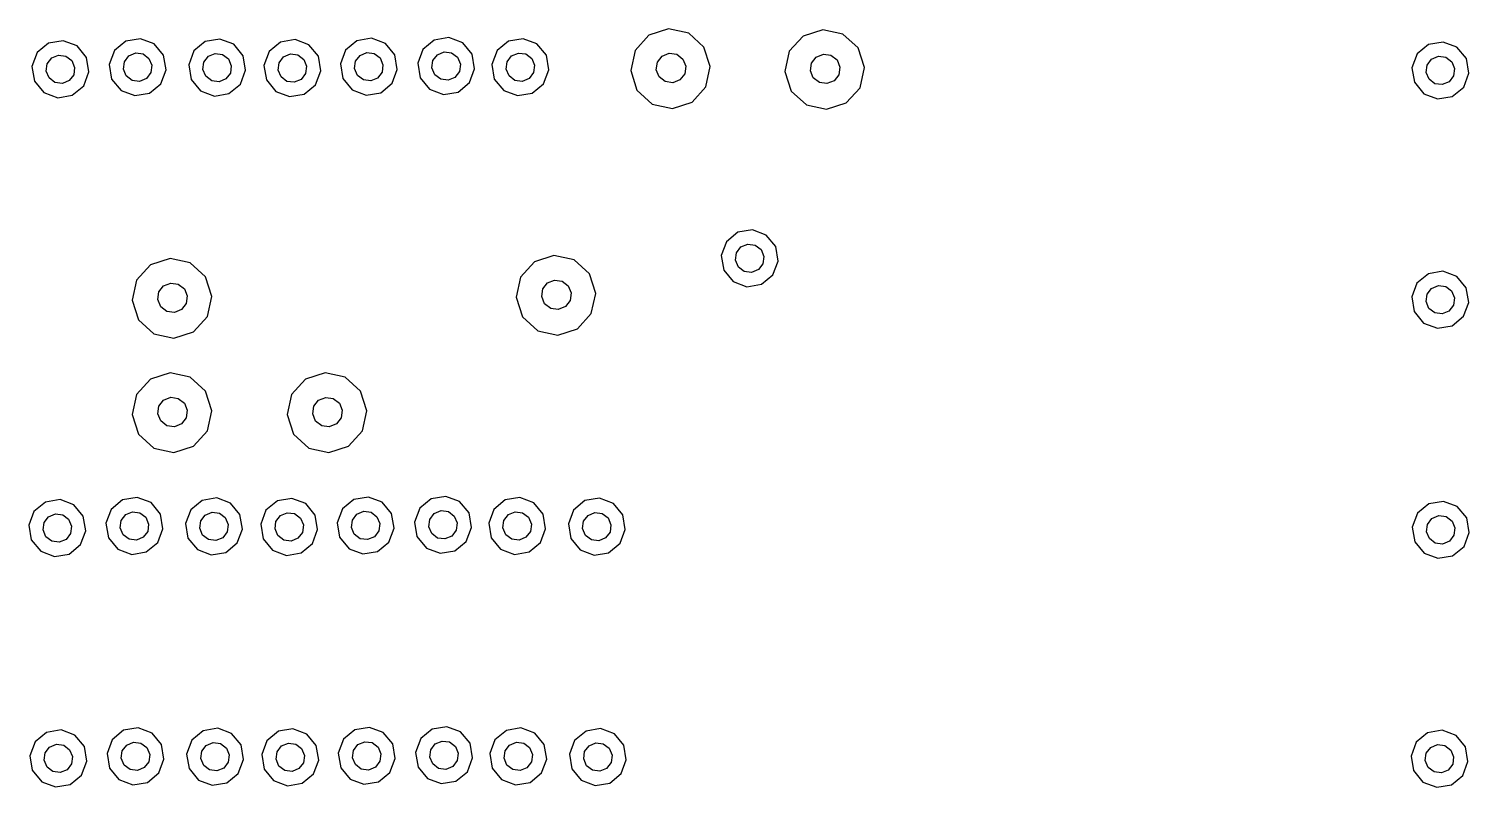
# Model space of a CAD drawing. Extents: x 7 to 220, y 5 to 125.
# Drawn here: x 12.22 to 59.83, y 34.2 to 59.27 of the extents above; entities that cross this region are included whole.
import ezdxf

# ---------------------------------------------------------------- set-up
doc = ezdxf.new("R2010")
doc.units = 0
doc.layers.add('ViasTop', color=7, linetype='CONTINUOUS')

msp = doc.modelspace()

# ---------------------------------------------------------------- linework, layer by layer
at = {"layer": 'ViasTop', "color": 1}
for p, q in [((32.71483, 59.063189), (32.256774, 58.558529)), ((33.363848, 59.271209), (32.71483, 59.063189)), ((34.029924, 59.126851), (33.363848, 59.271209)), ((34.534584, 58.668795), (34.029924, 59.126851)), ((38.458748, 59.241109), (37.80973, 59.033089)), ((39.124824, 59.096751), (38.458748, 59.241109)), ((39.629484, 58.638695), (39.124824, 59.096751)), ((12.872192, 58.794336), (12.494788, 58.483092)), ((13.354656, 58.875176), (12.872192, 58.794336)), ((13.812903, 58.703957), (13.354656, 58.875176)), ((14.124147, 58.326553), (13.812903, 58.703957)), ((15.423174, 58.863136), (15.04577, 58.551892)), ((15.905638, 58.943976), (15.423174, 58.863136)), ((16.363885, 58.772757), (15.905638, 58.943976)), ((16.675129, 58.395353), (16.363885, 58.772757)), ((18.051604, 58.848936), (17.6742, 58.537692)), ((18.534068, 58.929776), (18.051604, 58.848936)), ((18.992315, 58.758557), (18.534068, 58.929776)), ((19.303559, 58.381153), (18.992315, 58.758557)), ((20.538234, 58.831536), (20.16083, 58.520292)), ((21.020698, 58.912376), (20.538234, 58.831536)), ((21.478945, 58.741157), (21.020698, 58.912376)), ((21.790189, 58.363753), (21.478945, 58.741157)), ((22.68775, 58.567792), (22.516531, 58.109545)), ((23.065154, 58.879036), (22.68775, 58.567792)), ((23.547618, 58.959876), (23.065154, 58.879036)), ((24.005865, 58.788657), (23.547618, 58.959876)), ((24.317109, 58.411253), (24.005865, 58.788657)), ((25.24465, 58.589492), (25.073431, 58.131245)), ((25.622054, 58.900736), (25.24465, 58.589492)), ((26.104518, 58.981576), (25.622054, 58.900736)), ((26.562765, 58.810357), (26.104518, 58.981576)), ((26.874009, 58.432953), (26.562765, 58.810357)), ((28.073754, 58.862436), (27.69635, 58.551192)), ((28.556218, 58.943276), (28.073754, 58.862436)), ((29.014465, 58.772057), (28.556218, 58.943276)), ((29.325709, 58.394653), (29.014465, 58.772057)), ((34.742604, 58.019777), (34.534584, 58.668795)), ((37.80973, 59.033089), (37.351674, 58.528429)), ((39.837504, 57.989677), (39.629484, 58.638695)), ((58.484454, 58.754136), (58.10705, 58.442892)), ((58.966918, 58.834976), (58.484454, 58.754136)), ((59.425165, 58.663757), (58.966918, 58.834976)), ((59.736409, 58.286353), (59.425165, 58.663757)), ((12.494788, 58.483092), (12.323569, 58.024845)), ((12.79557, 57.871636), (12.82695, 58.114407)), ((12.82695, 58.114407), (12.975513, 58.308962)), ((12.975513, 58.308962), (13.20145, 58.403172)), ((13.20145, 58.403172), (13.444222, 58.371792)), ((13.444222, 58.371792), (13.638777, 58.223229)), ((13.638777, 58.223229), (13.732987, 57.997292)), ((14.204987, 57.844089), (14.124147, 58.326553)), ((15.04577, 58.551892), (14.874551, 58.093645)), ((14.874551, 58.093645), (14.955391, 57.611182)), ((15.346552, 57.940436), (15.377932, 58.183207)), ((15.377932, 58.183207), (15.526495, 58.377762)), ((15.526495, 58.377762), (15.752432, 58.471972)), ((15.752432, 58.471972), (15.995204, 58.440592)), ((15.995204, 58.440592), (16.189759, 58.292029)), ((16.189759, 58.292029), (16.283969, 58.066092)), ((16.755969, 57.912889), (16.675129, 58.395353)), ((17.6742, 58.537692), (17.502981, 58.079445)), ((17.974982, 57.926236), (18.006362, 58.169007)), ((18.006362, 58.169007), (18.154925, 58.363562)), ((18.154925, 58.363562), (18.380862, 58.457772)), ((18.380862, 58.457772), (18.623634, 58.426392)), ((18.623634, 58.426392), (18.818189, 58.277829)), ((18.818189, 58.277829), (18.912399, 58.051892)), ((19.384399, 57.898689), (19.303559, 58.381153)), ((20.16083, 58.520292), (19.989611, 58.062045)), ((20.461612, 57.908836), (20.492992, 58.151607)), ((20.492992, 58.151607), (20.641555, 58.346162)), ((20.641555, 58.346162), (20.867492, 58.440372)), ((20.867492, 58.440372), (21.110264, 58.408992)), ((21.110264, 58.408992), (21.304819, 58.260429)), ((21.304819, 58.260429), (21.399029, 58.034492)), ((21.871029, 57.881289), (21.790189, 58.363753)), ((22.516531, 58.109545), (22.597371, 57.627082)), ((22.988532, 57.956336), (23.019912, 58.199107)), ((23.019912, 58.199107), (23.168475, 58.393662)), ((23.168475, 58.393662), (23.394412, 58.487872)), ((23.394412, 58.487872), (23.637184, 58.456492)), ((23.637184, 58.456492), (23.831739, 58.307929)), ((23.831739, 58.307929), (23.925949, 58.081992)), ((24.397949, 57.928789), (24.317109, 58.411253)), ((25.073431, 58.131245), (25.154271, 57.648782)), ((25.545432, 57.978036), (25.576812, 58.220807)), ((25.576812, 58.220807), (25.725375, 58.415362)), ((25.725375, 58.415362), (25.951312, 58.509572)), ((25.951312, 58.509572), (26.194084, 58.478192)), ((26.194084, 58.478192), (26.388639, 58.329629)), ((26.388639, 58.329629), (26.482849, 58.103692)), ((26.482849, 58.103692), (26.451469, 57.860921)), ((26.954849, 57.950489), (26.874009, 58.432953)), ((27.69635, 58.551192), (27.525131, 58.092945)), ((27.525131, 58.092945), (27.605971, 57.610482)), ((27.997132, 57.939736), (28.028512, 58.182507)), ((28.028512, 58.182507), (28.177075, 58.377062)), ((28.177075, 58.377062), (28.403012, 58.471272)), ((28.403012, 58.471272), (28.645784, 58.439892)), ((28.645784, 58.439892), (28.840339, 58.291329)), ((28.840339, 58.291329), (28.934549, 58.065392)), ((29.406549, 57.912189), (29.325709, 58.394653)), ((32.256774, 58.558529), (32.112416, 57.892453)), ((32.959672, 57.91569), (32.994692, 58.167077)), ((32.994692, 58.167077), (33.150713, 58.367275)), ((33.150713, 58.367275), (33.38593, 58.462645)), ((33.38593, 58.462645), (33.637317, 58.427625)), ((33.637317, 58.427625), (33.837515, 58.271605)), ((33.837515, 58.271605), (33.932885, 58.036388)), ((37.351674, 58.528429), (37.207316, 57.862353)), ((38.054572, 57.88559), (38.089592, 58.136977)), ((38.089592, 58.136977), (38.245613, 58.337175)), ((38.245613, 58.337175), (38.48083, 58.432545)), ((38.48083, 58.432545), (38.732217, 58.397525)), ((38.732217, 58.397525), (38.932415, 58.241505)), ((38.932415, 58.241505), (39.027785, 58.006288)), ((58.10705, 58.442892), (57.935831, 57.984645)), ((58.439212, 58.074207), (58.587775, 58.268762)), ((58.587775, 58.268762), (58.813712, 58.362972)), ((58.813712, 58.362972), (59.056484, 58.331592)), ((59.056484, 58.331592), (59.251039, 58.183029)), ((59.251039, 58.183029), (59.345249, 57.957092)), ((59.817249, 57.803889), (59.736409, 58.286353)), ((12.323569, 58.024845), (12.404409, 57.542382)), ((12.88978, 57.645699), (12.79557, 57.871636)), ((13.084335, 57.497136), (12.88978, 57.645699)), ((13.701607, 57.754521), (13.553043, 57.559966)), ((13.732987, 57.997292), (13.701607, 57.754521)), ((14.033767, 57.385842), (14.204987, 57.844089)), ((14.955391, 57.611182), (15.266635, 57.233778)), ((15.440762, 57.714499), (15.346552, 57.940436)), ((15.635317, 57.565936), (15.440762, 57.714499)), ((16.104025, 57.628766), (15.878089, 57.534556)), ((16.252589, 57.823321), (16.104025, 57.628766)), ((16.283969, 58.066092), (16.252589, 57.823321)), ((16.584749, 57.454642), (16.755969, 57.912889)), ((17.502981, 58.079445), (17.583821, 57.596982)), ((18.069192, 57.700299), (17.974982, 57.926236)), ((18.263747, 57.551736), (18.069192, 57.700299)), ((18.732455, 57.614566), (18.506519, 57.520356)), ((18.881019, 57.809121), (18.732455, 57.614566)), ((18.912399, 58.051892), (18.881019, 57.809121)), ((19.213179, 57.440442), (19.384399, 57.898689)), ((19.989611, 58.062045), (20.070451, 57.579582)), ((20.555822, 57.682899), (20.461612, 57.908836)), ((20.750377, 57.534336), (20.555822, 57.682899)), ((21.367649, 57.791721), (21.219085, 57.597166)), ((21.399029, 58.034492), (21.367649, 57.791721)), ((21.699809, 57.423042), (21.871029, 57.881289)), ((22.597371, 57.627082), (22.908615, 57.249678)), ((23.082742, 57.730399), (22.988532, 57.956336)), ((23.277297, 57.581836), (23.082742, 57.730399)), ((23.746005, 57.644666), (23.520069, 57.550456)), ((23.894569, 57.839221), (23.746005, 57.644666)), ((23.925949, 58.081992), (23.894569, 57.839221)), ((24.226729, 57.470542), (24.397949, 57.928789)), ((25.154271, 57.648782), (25.465515, 57.271378)), ((25.639642, 57.752099), (25.545432, 57.978036)), ((25.834197, 57.603536), (25.639642, 57.752099)), ((26.302905, 57.666366), (26.076969, 57.572156)), ((26.451469, 57.860921), (26.302905, 57.666366)), ((26.783629, 57.492242), (26.954849, 57.950489)), ((27.605971, 57.610482), (27.917215, 57.233078)), ((28.091342, 57.713799), (27.997132, 57.939736)), ((28.285897, 57.565236), (28.091342, 57.713799)), ((28.754605, 57.628066), (28.528669, 57.533856)), ((28.903169, 57.822621), (28.754605, 57.628066)), ((28.934549, 58.065392), (28.903169, 57.822621)), ((29.235329, 57.453942), (29.406549, 57.912189)), ((32.112416, 57.892453), (32.320436, 57.243435)), ((33.055042, 57.680473), (32.959672, 57.91569)), ((33.255241, 57.524452), (33.055042, 57.680473)), ((33.897865, 57.785001), (33.741845, 57.584802)), ((33.932885, 58.036388), (33.897865, 57.785001)), ((34.598246, 57.353701), (34.742604, 58.019777)), ((37.207316, 57.862353), (37.415336, 57.213335)), ((38.149942, 57.650373), (38.054572, 57.88559)), ((38.350141, 57.494352), (38.149942, 57.650373)), ((38.992765, 57.754901), (38.836745, 57.554702)), ((39.027785, 58.006288), (38.992765, 57.754901)), ((39.693146, 57.323601), (39.837504, 57.989677)), ((57.935831, 57.984645), (58.016671, 57.502182)), ((58.407832, 57.831436), (58.439212, 58.074207)), ((58.502042, 57.605499), (58.407832, 57.831436)), ((59.313869, 57.714321), (59.165305, 57.519766)), ((59.345249, 57.957092), (59.313869, 57.714321)), ((59.646029, 57.345642), (59.817249, 57.803889)), ((12.404409, 57.542382), (12.715653, 57.164978)), ((12.715653, 57.164978), (13.1739, 56.993758)), ((13.327107, 57.465756), (13.084335, 57.497136)), ((13.553043, 57.559966), (13.327107, 57.465756)), ((13.656363, 57.074598), (14.033767, 57.385842)), ((15.266635, 57.233778), (15.724882, 57.062558)), ((15.878089, 57.534556), (15.635317, 57.565936)), ((15.724882, 57.062558), (16.207345, 57.143398)), ((16.207345, 57.143398), (16.584749, 57.454642)), ((17.583821, 57.596982), (17.895065, 57.219578)), ((17.895065, 57.219578), (18.353312, 57.048358)), ((18.506519, 57.520356), (18.263747, 57.551736)), ((18.835775, 57.129198), (19.213179, 57.440442)), ((20.070451, 57.579582), (20.381695, 57.202178)), ((20.381695, 57.202178), (20.839942, 57.030958)), ((20.993149, 57.502956), (20.750377, 57.534336)), ((21.219085, 57.597166), (20.993149, 57.502956)), ((21.322405, 57.111798), (21.699809, 57.423042)), ((22.908615, 57.249678), (23.366862, 57.078458)), ((23.520069, 57.550456), (23.277297, 57.581836)), ((23.366862, 57.078458), (23.849325, 57.159298)), ((23.849325, 57.159298), (24.226729, 57.470542)), ((25.465515, 57.271378), (25.923762, 57.100158)), ((26.076969, 57.572156), (25.834197, 57.603536)), ((25.923762, 57.100158), (26.406225, 57.180998)), ((26.406225, 57.180998), (26.783629, 57.492242)), ((27.917215, 57.233078), (28.375462, 57.061858)), ((28.528669, 57.533856), (28.285897, 57.565236)), ((28.375462, 57.061858), (28.857925, 57.142698)), ((28.857925, 57.142698), (29.235329, 57.453942)), ((32.320436, 57.243435), (32.825096, 56.785379)), ((33.506628, 57.489432), (33.255241, 57.524452)), ((33.741845, 57.584802), (33.506628, 57.489432)), ((34.14019, 56.849041), (34.598246, 57.353701)), ((37.415336, 57.213335), (37.919996, 56.755279)), ((38.601528, 57.459332), (38.350141, 57.494352)), ((38.836745, 57.554702), (38.601528, 57.459332)), ((39.23509, 56.818941), (39.693146, 57.323601)), ((58.016671, 57.502182), (58.327915, 57.124778)), ((58.696597, 57.456936), (58.502042, 57.605499)), ((58.939369, 57.425556), (58.696597, 57.456936)), ((59.165305, 57.519766), (58.939369, 57.425556)), ((59.268625, 57.034398), (59.646029, 57.345642)), ((13.1739, 56.993758), (13.656363, 57.074598)), ((18.353312, 57.048358), (18.835775, 57.129198)), ((20.839942, 57.030958), (21.322405, 57.111798)), ((32.825096, 56.785379), (33.491172, 56.641021)), ((33.491172, 56.641021), (34.14019, 56.849041)), ((37.919996, 56.755279), (38.586072, 56.610921)), ((38.586072, 56.610921), (39.23509, 56.818941)), ((58.327915, 57.124778), (58.786162, 56.953558)), ((58.786162, 56.953558), (59.268625, 57.034398)), ((35.654854, 52.544836), (35.27745, 52.233592)), ((36.137318, 52.625676), (35.654854, 52.544836)), ((36.595565, 52.454457), (36.137318, 52.625676)), ((36.906809, 52.077053), (36.595565, 52.454457)), ((35.27745, 52.233592), (35.106231, 51.775345)), ((35.609612, 51.864907), (35.758175, 52.059462)), ((35.758175, 52.059462), (35.984112, 52.153672)), ((35.984112, 52.153672), (36.226884, 52.122292)), ((36.226884, 52.122292), (36.421439, 51.973729)), ((36.421439, 51.973729), (36.515649, 51.747792)), ((36.987649, 51.594589), (36.906809, 52.077053)), ((16.23762, 51.467289), (15.779564, 50.962629)), ((16.886638, 51.675309), (16.23762, 51.467289)), ((17.552714, 51.530951), (16.886638, 51.675309)), ((18.057374, 51.072895), (17.552714, 51.530951)), ((28.92863, 51.566789), (28.470574, 51.062129)), ((29.577648, 51.774809), (28.92863, 51.566789)), ((30.243724, 51.630451), (29.577648, 51.774809)), ((30.748384, 51.172395), (30.243724, 51.630451)), ((35.106231, 51.775345), (35.187071, 51.292882)), ((35.578232, 51.622136), (35.609612, 51.864907)), ((35.672442, 51.396199), (35.578232, 51.622136)), ((36.484269, 51.505021), (36.335705, 51.310466)), ((36.515649, 51.747792), (36.484269, 51.505021)), ((36.816429, 51.136342), (36.987649, 51.594589)), ((15.779564, 50.962629), (15.635206, 50.296553)), ((18.265394, 50.423877), (18.057374, 51.072895)), ((28.470574, 51.062129), (28.326216, 50.396053)), ((29.364513, 50.870875), (29.59973, 50.966245)), ((29.59973, 50.966245), (29.851117, 50.931225)), ((30.956404, 50.523377), (30.748384, 51.172395)), ((35.187071, 51.292882), (35.498315, 50.915478)), ((35.866997, 51.247636), (35.672442, 51.396199)), ((36.109769, 51.216256), (35.866997, 51.247636)), ((36.335705, 51.310466), (36.109769, 51.216256)), ((36.439025, 50.825098), (36.816429, 51.136342)), ((58.479354, 51.174936), (58.10195, 50.863692)), ((58.961818, 51.255776), (58.479354, 51.174936)), ((59.420065, 51.084557), (58.961818, 51.255776)), ((59.731309, 50.707153), (59.420065, 51.084557)), ((16.482462, 50.31979), (16.517482, 50.571177)), ((16.517482, 50.571177), (16.673503, 50.771375)), ((16.673503, 50.771375), (16.90872, 50.866745)), ((16.90872, 50.866745), (17.160107, 50.831725)), ((17.160107, 50.831725), (17.360305, 50.675705)), ((17.360305, 50.675705), (17.455675, 50.440488)), ((29.173472, 50.41929), (29.208492, 50.670677)), ((29.208492, 50.670677), (29.364513, 50.870875)), ((29.851117, 50.931225), (30.051315, 50.775205)), ((30.051315, 50.775205), (30.146685, 50.539988)), ((30.146685, 50.539988), (30.111665, 50.288601)), ((30.812046, 49.857301), (30.956404, 50.523377)), ((35.498315, 50.915478), (35.956562, 50.744258)), ((35.956562, 50.744258), (36.439025, 50.825098)), ((58.10195, 50.863692), (57.930731, 50.405445)), ((58.402732, 50.252236), (58.434112, 50.495007)), ((58.434112, 50.495007), (58.582675, 50.689562)), ((58.582675, 50.689562), (58.808612, 50.783772)), ((58.808612, 50.783772), (59.051384, 50.752392)), ((59.051384, 50.752392), (59.245939, 50.603829)), ((59.245939, 50.603829), (59.340149, 50.377892)), ((59.812149, 50.224689), (59.731309, 50.707153)), ((15.635206, 50.296553), (15.843226, 49.647535)), ((16.577832, 50.084573), (16.482462, 50.31979)), ((16.778031, 49.928552), (16.577832, 50.084573)), ((17.420655, 50.189101), (17.264635, 49.988902)), ((17.455675, 50.440488), (17.420655, 50.189101)), ((18.121036, 49.757801), (18.265394, 50.423877)), ((28.326216, 50.396053), (28.534236, 49.747035)), ((29.268842, 50.184073), (29.173472, 50.41929)), ((29.469041, 50.028052), (29.268842, 50.184073)), ((29.720428, 49.993032), (29.469041, 50.028052)), ((29.955645, 50.088402), (29.720428, 49.993032)), ((30.111665, 50.288601), (29.955645, 50.088402)), ((57.930731, 50.405445), (58.011571, 49.922982)), ((58.496942, 50.026299), (58.402732, 50.252236)), ((58.691497, 49.877736), (58.496942, 50.026299)), ((59.308769, 50.135121), (59.160205, 49.940566)), ((59.340149, 50.377892), (59.308769, 50.135121)), ((59.640929, 49.766442), (59.812149, 50.224689)), ((15.843226, 49.647535), (16.347886, 49.189479)), ((17.029418, 49.893532), (16.778031, 49.928552)), ((17.264635, 49.988902), (17.029418, 49.893532)), ((17.66298, 49.253141), (18.121036, 49.757801)), ((28.534236, 49.747035), (29.038896, 49.288979)), ((30.35399, 49.352641), (30.812046, 49.857301)), ((58.011571, 49.922982), (58.322815, 49.545578)), ((58.322815, 49.545578), (58.781062, 49.374358)), ((58.934269, 49.846356), (58.691497, 49.877736)), ((59.160205, 49.940566), (58.934269, 49.846356)), ((59.263525, 49.455198), (59.640929, 49.766442)), ((16.347886, 49.189479), (17.013962, 49.045121)), ((17.013962, 49.045121), (17.66298, 49.253141)), ((29.038896, 49.288979), (29.704972, 49.144621)), ((29.704972, 49.144621), (30.35399, 49.352641)), ((58.781062, 49.374358), (59.263525, 49.455198)), ((16.23762, 47.690789), (15.779564, 47.186129)), ((16.886638, 47.898809), (16.23762, 47.690789)), ((17.552714, 47.754451), (16.886638, 47.898809)), ((18.057374, 47.296395), (17.552714, 47.754451)), ((21.36009, 47.687989), (20.902034, 47.183329)), ((22.009108, 47.896009), (21.36009, 47.687989)), ((22.675184, 47.751651), (22.009108, 47.896009)), ((23.179844, 47.293595), (22.675184, 47.751651)), ((15.779564, 47.186129), (15.635206, 46.520053)), ((18.265394, 46.647377), (18.057374, 47.296395)), ((20.902034, 47.183329), (20.757676, 46.517253)), ((23.387864, 46.644577), (23.179844, 47.293595)), ((16.482462, 46.54329), (16.517482, 46.794677)), ((16.517482, 46.794677), (16.673503, 46.994875)), ((16.673503, 46.994875), (16.90872, 47.090245)), ((16.90872, 47.090245), (17.160107, 47.055225)), ((17.160107, 47.055225), (17.360305, 46.899205)), ((17.360305, 46.899205), (17.455675, 46.663988)), ((17.455675, 46.663988), (17.420655, 46.412601)), ((21.604932, 46.54049), (21.639952, 46.791877)), ((21.639952, 46.791877), (21.795973, 46.992075)), ((21.795973, 46.992075), (22.03119, 47.087445)), ((22.03119, 47.087445), (22.282577, 47.052425)), ((22.282577, 47.052425), (22.482775, 46.896405)), ((22.482775, 46.896405), (22.578145, 46.661188)), ((22.578145, 46.661188), (22.543125, 46.409801)), ((15.635206, 46.520053), (15.843226, 45.871035)), ((16.577832, 46.308073), (16.482462, 46.54329)), ((16.778031, 46.152052), (16.577832, 46.308073)), ((17.264635, 46.212402), (17.029418, 46.117032)), ((17.420655, 46.412601), (17.264635, 46.212402)), ((18.121036, 45.981301), (18.265394, 46.647377)), ((20.757676, 46.517253), (20.965696, 45.868235)), ((21.700302, 46.305273), (21.604932, 46.54049)), ((21.900501, 46.149252), (21.700302, 46.305273)), ((22.387105, 46.209602), (22.151888, 46.114232)), ((22.543125, 46.409801), (22.387105, 46.209602)), ((23.243506, 45.978501), (23.387864, 46.644577)), ((15.843226, 45.871035), (16.347886, 45.412979)), ((17.029418, 46.117032), (16.778031, 46.152052)), ((17.66298, 45.476641), (18.121036, 45.981301)), ((20.965696, 45.868235), (21.470356, 45.410179)), ((22.151888, 46.114232), (21.900501, 46.149252)), ((22.78545, 45.473841), (23.243506, 45.978501)), ((16.347886, 45.412979), (17.013962, 45.268621)), ((17.013962, 45.268621), (17.66298, 45.476641)), ((21.470356, 45.410179), (22.136432, 45.265821)), ((22.136432, 45.265821), (22.78545, 45.473841)), ((25.999718, 43.815676), (25.517254, 43.734836)), ((26.457965, 43.644457), (25.999718, 43.815676)), ((12.767392, 43.628436), (12.389988, 43.317192)), ((13.249856, 43.709276), (12.767392, 43.628436)), ((13.708103, 43.538057), (13.249856, 43.709276)), ((14.019347, 43.160653), (13.708103, 43.538057)), ((14.94097, 43.385892), (14.769751, 42.927645)), ((15.318374, 43.697136), (14.94097, 43.385892)), ((15.800838, 43.777976), (15.318374, 43.697136)), ((16.259085, 43.606757), (15.800838, 43.777976)), ((16.570329, 43.229353), (16.259085, 43.606757)), ((17.5694, 43.371692), (17.398181, 42.913445)), ((17.946804, 43.682936), (17.5694, 43.371692)), ((18.429268, 43.763776), (17.946804, 43.682936)), ((18.887515, 43.592557), (18.429268, 43.763776)), ((19.198759, 43.215153), (18.887515, 43.592557)), ((20.05603, 43.354392), (19.884811, 42.896145)), ((20.433434, 43.665636), (20.05603, 43.354392)), ((20.915898, 43.746476), (20.433434, 43.665636)), ((21.374145, 43.575257), (20.915898, 43.746476)), ((21.685389, 43.197853), (21.374145, 43.575257)), ((22.58295, 43.401892), (22.411731, 42.943645)), ((22.960354, 43.713136), (22.58295, 43.401892)), ((23.442818, 43.793976), (22.960354, 43.713136)), ((23.901065, 43.622757), (23.442818, 43.793976)), ((24.212309, 43.245353), (23.901065, 43.622757)), ((25.13985, 43.423592), (24.968631, 42.965345)), ((25.517254, 43.734836), (25.13985, 43.423592)), ((25.620575, 43.249462), (25.846512, 43.343672)), ((25.846512, 43.343672), (26.089284, 43.312292)), ((26.769209, 43.267053), (26.457965, 43.644457)), ((27.59155, 43.385192), (27.420331, 42.926945)), ((27.968954, 43.696436), (27.59155, 43.385192)), ((28.451418, 43.777276), (27.968954, 43.696436)), ((28.909665, 43.606057), (28.451418, 43.777276)), ((29.220909, 43.228653), (28.909665, 43.606057)), ((30.22335, 43.361992), (30.052131, 42.903745)), ((30.600754, 43.673236), (30.22335, 43.361992)), ((31.083218, 43.754076), (30.600754, 43.673236)), ((31.541465, 43.582857), (31.083218, 43.754076)), ((31.852709, 43.205453), (31.541465, 43.582857)), ((58.495654, 43.568536), (58.11825, 43.257292)), ((58.978118, 43.649376), (58.495654, 43.568536)), ((59.436365, 43.478157), (58.978118, 43.649376)), ((59.747609, 43.100753), (59.436365, 43.478157)), ((12.389988, 43.317192), (12.218769, 42.858945)), ((12.218769, 42.858945), (12.299609, 42.376482)), ((12.69077, 42.705736), (12.72215, 42.948507)), ((12.72215, 42.948507), (12.870713, 43.143062)), ((12.870713, 43.143062), (13.09665, 43.237272)), ((13.09665, 43.237272), (13.339422, 43.205892)), ((13.339422, 43.205892), (13.533977, 43.057329)), ((13.533977, 43.057329), (13.628187, 42.831392)), ((14.100187, 42.678189), (14.019347, 43.160653)), ((14.769751, 42.927645), (14.850591, 42.445182)), ((15.241752, 42.774436), (15.273132, 43.017207)), ((15.273132, 43.017207), (15.421695, 43.211762)), ((15.421695, 43.211762), (15.647632, 43.305972)), ((15.647632, 43.305972), (15.890404, 43.274592)), ((15.890404, 43.274592), (16.084959, 43.126029)), ((16.084959, 43.126029), (16.179169, 42.900092)), ((16.179169, 42.900092), (16.147789, 42.657321)), ((16.651169, 42.746889), (16.570329, 43.229353)), ((17.398181, 42.913445), (17.479021, 42.430982)), ((17.870182, 42.760236), (17.901562, 43.003007)), ((17.901562, 43.003007), (18.050125, 43.197562)), ((18.050125, 43.197562), (18.276062, 43.291772)), ((18.276062, 43.291772), (18.518834, 43.260392)), ((18.518834, 43.260392), (18.713389, 43.111829)), ((18.713389, 43.111829), (18.807599, 42.885892)), ((18.807599, 42.885892), (18.776219, 42.643121)), ((19.279599, 42.732689), (19.198759, 43.215153)), ((19.884811, 42.896145), (19.965651, 42.413682)), ((20.356812, 42.742936), (20.388192, 42.985707)), ((20.388192, 42.985707), (20.536755, 43.180262)), ((20.536755, 43.180262), (20.762692, 43.274472)), ((20.762692, 43.274472), (21.005464, 43.243092)), ((21.005464, 43.243092), (21.200019, 43.094529)), ((21.200019, 43.094529), (21.294229, 42.868592)), ((21.294229, 42.868592), (21.262849, 42.625821)), ((21.766229, 42.715389), (21.685389, 43.197853)), ((22.411731, 42.943645), (22.492571, 42.461182)), ((22.883732, 42.790436), (22.915112, 43.033207)), ((22.915112, 43.033207), (23.063675, 43.227762)), ((23.063675, 43.227762), (23.289612, 43.321972)), ((23.289612, 43.321972), (23.532384, 43.290592)), ((23.532384, 43.290592), (23.726939, 43.142029)), ((23.726939, 43.142029), (23.821149, 42.916092)), ((23.821149, 42.916092), (23.789769, 42.673321)), ((24.293149, 42.762889), (24.212309, 43.245353)), ((24.968631, 42.965345), (25.049471, 42.482882)), ((25.440632, 42.812136), (25.472012, 43.054907)), ((25.472012, 43.054907), (25.620575, 43.249462)), ((26.089284, 43.312292), (26.283839, 43.163729)), ((26.283839, 43.163729), (26.378049, 42.937792)), ((26.378049, 42.937792), (26.346669, 42.695021)), ((26.850049, 42.784589), (26.769209, 43.267053)), ((27.420331, 42.926945), (27.501171, 42.444482)), ((27.892332, 42.773736), (27.923712, 43.016507)), ((27.923712, 43.016507), (28.072275, 43.211062)), ((28.072275, 43.211062), (28.298212, 43.305272)), ((28.298212, 43.305272), (28.540984, 43.273892)), ((28.540984, 43.273892), (28.735539, 43.125329)), ((28.735539, 43.125329), (28.829749, 42.899392)), ((28.829749, 42.899392), (28.798369, 42.656621)), ((29.301749, 42.746189), (29.220909, 43.228653)), ((30.052131, 42.903745), (30.132971, 42.421282)), ((30.524132, 42.750536), (30.555512, 42.993307)), ((30.555512, 42.993307), (30.704075, 43.187862)), ((30.704075, 43.187862), (30.930012, 43.282072)), ((30.930012, 43.282072), (31.172784, 43.250692)), ((31.172784, 43.250692), (31.367339, 43.102129)), ((31.367339, 43.102129), (31.461549, 42.876192)), ((31.461549, 42.876192), (31.430169, 42.633421)), ((31.933549, 42.722989), (31.852709, 43.205453)), ((58.11825, 43.257292), (57.947031, 42.799045)), ((58.419032, 42.645836), (58.450412, 42.888607)), ((58.450412, 42.888607), (58.598975, 43.083162)), ((58.598975, 43.083162), (58.824912, 43.177372)), ((58.824912, 43.177372), (59.067684, 43.145992)), ((59.067684, 43.145992), (59.262239, 42.997429)), ((59.262239, 42.997429), (59.356449, 42.771492)), ((59.828449, 42.618289), (59.747609, 43.100753)), ((12.299609, 42.376482), (12.610853, 41.999078)), ((12.78498, 42.479799), (12.69077, 42.705736)), ((12.979535, 42.331236), (12.78498, 42.479799)), ((13.448243, 42.394066), (13.222307, 42.299856)), ((13.596807, 42.588621), (13.448243, 42.394066)), ((13.628187, 42.831392), (13.596807, 42.588621)), ((13.928967, 42.219942), (14.100187, 42.678189)), ((14.850591, 42.445182), (15.161835, 42.067778)), ((15.335962, 42.548499), (15.241752, 42.774436)), ((15.530517, 42.399936), (15.335962, 42.548499)), ((15.773289, 42.368556), (15.530517, 42.399936)), ((15.999225, 42.462766), (15.773289, 42.368556)), ((16.147789, 42.657321), (15.999225, 42.462766)), ((16.479949, 42.288642), (16.651169, 42.746889)), ((17.479021, 42.430982), (17.790265, 42.053578)), ((17.964392, 42.534299), (17.870182, 42.760236)), ((18.158947, 42.385736), (17.964392, 42.534299)), ((18.401719, 42.354356), (18.158947, 42.385736)), ((18.627655, 42.448566), (18.401719, 42.354356)), ((18.776219, 42.643121), (18.627655, 42.448566)), ((19.108379, 42.274442), (19.279599, 42.732689)), ((19.965651, 42.413682), (20.276895, 42.036278)), ((20.451022, 42.516999), (20.356812, 42.742936)), ((20.645577, 42.368436), (20.451022, 42.516999)), ((21.114285, 42.431266), (20.888349, 42.337056)), ((21.262849, 42.625821), (21.114285, 42.431266)), ((21.595009, 42.257142), (21.766229, 42.715389)), ((22.492571, 42.461182), (22.803815, 42.083778)), ((22.977942, 42.564499), (22.883732, 42.790436)), ((23.172497, 42.415936), (22.977942, 42.564499)), ((23.415269, 42.384556), (23.172497, 42.415936)), ((23.641205, 42.478766), (23.415269, 42.384556)), ((23.789769, 42.673321), (23.641205, 42.478766)), ((24.121929, 42.304642), (24.293149, 42.762889)), ((25.049471, 42.482882), (25.360715, 42.105478)), ((25.534842, 42.586199), (25.440632, 42.812136)), ((25.729397, 42.437636), (25.534842, 42.586199)), ((25.972169, 42.406256), (25.729397, 42.437636)), ((26.198105, 42.500466), (25.972169, 42.406256)), ((26.346669, 42.695021), (26.198105, 42.500466)), ((26.678829, 42.326342), (26.850049, 42.784589)), ((27.501171, 42.444482), (27.812415, 42.067078)), ((27.986542, 42.547799), (27.892332, 42.773736)), ((28.181097, 42.399236), (27.986542, 42.547799)), ((28.423869, 42.367856), (28.181097, 42.399236)), ((28.649805, 42.462066), (28.423869, 42.367856)), ((28.798369, 42.656621), (28.649805, 42.462066)), ((29.130529, 42.287942), (29.301749, 42.746189)), ((30.132971, 42.421282), (30.444215, 42.043878)), ((30.618342, 42.524599), (30.524132, 42.750536)), ((30.812897, 42.376036), (30.618342, 42.524599)), ((31.055669, 42.344656), (30.812897, 42.376036)), ((31.281605, 42.438866), (31.055669, 42.344656)), ((31.430169, 42.633421), (31.281605, 42.438866)), ((31.762329, 42.264742), (31.933549, 42.722989)), ((57.947031, 42.799045), (58.027871, 42.316582)), ((58.513242, 42.419899), (58.419032, 42.645836)), ((58.707797, 42.271336), (58.513242, 42.419899)), ((59.325069, 42.528721), (59.176505, 42.334166)), ((59.356449, 42.771492), (59.325069, 42.528721)), ((59.657229, 42.160042), (59.828449, 42.618289)), ((12.610853, 41.999078), (13.0691, 41.827858)), ((13.222307, 42.299856), (12.979535, 42.331236)), ((13.0691, 41.827858), (13.551563, 41.908698)), ((13.551563, 41.908698), (13.928967, 42.219942)), ((15.161835, 42.067778), (15.620082, 41.896558)), ((15.620082, 41.896558), (16.102545, 41.977398)), ((16.102545, 41.977398), (16.479949, 42.288642)), ((17.790265, 42.053578), (18.248512, 41.882358)), ((18.248512, 41.882358), (18.730975, 41.963198)), ((18.730975, 41.963198), (19.108379, 42.274442)), ((20.276895, 42.036278), (20.735142, 41.865058)), ((20.888349, 42.337056), (20.645577, 42.368436)), ((20.735142, 41.865058), (21.217605, 41.945898)), ((21.217605, 41.945898), (21.595009, 42.257142)), ((22.803815, 42.083778), (23.262062, 41.912558)), ((23.262062, 41.912558), (23.744525, 41.993398)), ((23.744525, 41.993398), (24.121929, 42.304642)), ((25.360715, 42.105478), (25.818962, 41.934258)), ((25.818962, 41.934258), (26.301425, 42.015098)), ((26.301425, 42.015098), (26.678829, 42.326342)), ((27.812415, 42.067078), (28.270662, 41.895858)), ((28.270662, 41.895858), (28.753125, 41.976698)), ((28.753125, 41.976698), (29.130529, 42.287942)), ((30.444215, 42.043878), (30.902462, 41.872658)), ((30.902462, 41.872658), (31.384925, 41.953498)), ((31.384925, 41.953498), (31.762329, 42.264742)), ((58.027871, 42.316582), (58.339115, 41.939178)), ((58.339115, 41.939178), (58.797362, 41.767958)), ((58.950569, 42.239956), (58.707797, 42.271336)), ((59.176505, 42.334166), (58.950569, 42.239956)), ((59.279825, 41.848798), (59.657229, 42.160042)), ((58.797362, 41.767958), (59.279825, 41.848798)), ((26.034918, 36.199676), (25.552454, 36.118836)), ((26.493165, 36.028457), (26.034918, 36.199676)), ((12.802576, 36.012436), (12.425172, 35.701192)), ((13.28504, 36.093276), (12.802576, 36.012436)), ((13.743287, 35.922057), (13.28504, 36.093276)), ((14.054531, 35.544653), (13.743287, 35.922057)), ((14.97615, 35.769892), (14.804931, 35.311645)), ((15.353554, 36.081136), (14.97615, 35.769892)), ((15.836018, 36.161976), (15.353554, 36.081136)), ((16.294265, 35.990757), (15.836018, 36.161976)), ((16.605509, 35.613353), (16.294265, 35.990757)), ((17.60458, 35.755792), (17.433361, 35.297545)), ((17.981984, 36.067036), (17.60458, 35.755792)), ((18.464448, 36.147876), (17.981984, 36.067036)), ((18.922695, 35.976657), (18.464448, 36.147876)), ((19.233939, 35.599253), (18.922695, 35.976657)), ((20.09121, 35.738392), (19.919991, 35.280145)), ((20.468614, 36.049636), (20.09121, 35.738392)), ((20.951078, 36.130476), (20.468614, 36.049636)), ((21.409325, 35.959257), (20.951078, 36.130476)), ((21.720569, 35.581853), (21.409325, 35.959257)), ((22.61815, 35.785892), (22.446931, 35.327645)), ((22.995554, 36.097136), (22.61815, 35.785892)), ((23.478018, 36.177976), (22.995554, 36.097136)), ((23.936265, 36.006757), (23.478018, 36.177976)), ((24.247509, 35.629353), (23.936265, 36.006757)), ((25.17505, 35.807592), (25.003831, 35.349345)), ((25.552454, 36.118836), (25.17505, 35.807592)), ((25.655775, 35.633462), (25.881712, 35.727672)), ((25.881712, 35.727672), (26.124484, 35.696292)), ((26.804409, 35.651053), (26.493165, 36.028457)), ((27.62675, 35.769192), (27.455531, 35.310945)), ((28.004154, 36.080436), (27.62675, 35.769192)), ((28.486618, 36.161276), (28.004154, 36.080436)), ((28.944865, 35.990057), (28.486618, 36.161276)), ((29.256109, 35.612653), (28.944865, 35.990057)), ((30.25855, 35.745992), (30.087331, 35.287745)), ((30.635954, 36.057236), (30.25855, 35.745992)), ((31.118418, 36.138076), (30.635954, 36.057236)), ((31.576665, 35.966857), (31.118418, 36.138076)), ((31.887909, 35.589453), (31.576665, 35.966857)), ((58.454154, 36.001536), (58.07675, 35.690292)), ((58.936618, 36.082376), (58.454154, 36.001536)), ((59.394865, 35.911157), (58.936618, 36.082376)), ((59.706109, 35.533753), (59.394865, 35.911157)), ((12.425172, 35.701192), (12.253953, 35.242945)), ((12.253953, 35.242945), (12.334793, 34.760482)), ((12.725954, 35.089736), (12.757334, 35.332507)), ((12.757334, 35.332507), (12.905897, 35.527062)), ((12.905897, 35.527062), (13.131834, 35.621272)), ((13.131834, 35.621272), (13.374606, 35.589892)), ((13.374606, 35.589892), (13.569161, 35.441329)), ((13.569161, 35.441329), (13.663371, 35.215392)), ((14.135371, 35.062189), (14.054531, 35.544653)), ((14.804931, 35.311645), (14.885771, 34.829182)), ((15.276932, 35.158436), (15.308312, 35.401207)), ((15.308312, 35.401207), (15.456875, 35.595762)), ((15.456875, 35.595762), (15.682812, 35.689972)), ((15.682812, 35.689972), (15.925584, 35.658592)), ((15.925584, 35.658592), (16.120139, 35.510029)), ((16.120139, 35.510029), (16.214349, 35.284092)), ((16.214349, 35.284092), (16.182969, 35.041321)), ((16.686349, 35.130889), (16.605509, 35.613353)), ((17.433361, 35.297545), (17.514201, 34.815082)), ((17.905362, 35.144336), (17.936742, 35.387107)), ((17.936742, 35.387107), (18.085305, 35.581662)), ((18.085305, 35.581662), (18.311242, 35.675872)), ((18.311242, 35.675872), (18.554014, 35.644492)), ((18.554014, 35.644492), (18.748569, 35.495929)), ((18.748569, 35.495929), (18.842779, 35.269992)), ((18.842779, 35.269992), (18.811399, 35.027221)), ((19.314779, 35.116789), (19.233939, 35.599253)), ((19.919991, 35.280145), (20.000831, 34.797682)), ((20.391992, 35.126936), (20.423372, 35.369707)), ((20.423372, 35.369707), (20.571935, 35.564262)), ((20.571935, 35.564262), (20.797872, 35.658472)), ((20.797872, 35.658472), (21.040644, 35.627092)), ((21.040644, 35.627092), (21.235199, 35.478529)), ((21.235199, 35.478529), (21.329409, 35.252592)), ((21.329409, 35.252592), (21.298029, 35.009821)), ((21.801409, 35.099389), (21.720569, 35.581853)), ((22.446931, 35.327645), (22.527771, 34.845182)), ((22.918932, 35.174436), (22.950312, 35.417207)), ((22.950312, 35.417207), (23.098875, 35.611762)), ((23.098875, 35.611762), (23.324812, 35.705972)), ((23.324812, 35.705972), (23.567584, 35.674592)), ((23.567584, 35.674592), (23.762139, 35.526029)), ((23.762139, 35.526029), (23.856349, 35.300092)), ((23.856349, 35.300092), (23.824969, 35.057321)), ((24.328349, 35.146889), (24.247509, 35.629353)), ((25.003831, 35.349345), (25.084671, 34.866882)), ((25.475832, 35.196136), (25.507212, 35.438907)), ((25.507212, 35.438907), (25.655775, 35.633462)), ((26.124484, 35.696292), (26.319039, 35.547729)), ((26.319039, 35.547729), (26.413249, 35.321792)), ((26.413249, 35.321792), (26.381869, 35.079021)), ((26.885249, 35.168589), (26.804409, 35.651053)), ((27.455531, 35.310945), (27.536371, 34.828482)), ((27.927532, 35.157736), (27.958912, 35.400507)), ((27.958912, 35.400507), (28.107475, 35.595062)), ((28.107475, 35.595062), (28.333412, 35.689272)), ((28.333412, 35.689272), (28.576184, 35.657892)), ((28.576184, 35.657892), (28.770739, 35.509329)), ((28.770739, 35.509329), (28.864949, 35.283392)), ((28.864949, 35.283392), (28.833569, 35.040621)), ((29.336949, 35.130189), (29.256109, 35.612653)), ((30.087331, 35.287745), (30.168171, 34.805282)), ((30.559332, 35.134536), (30.590712, 35.377307)), ((30.590712, 35.377307), (30.739275, 35.571862)), ((30.739275, 35.571862), (30.965212, 35.666072)), ((30.965212, 35.666072), (31.207984, 35.634692)), ((31.207984, 35.634692), (31.402539, 35.486129)), ((31.402539, 35.486129), (31.496749, 35.260192)), ((31.496749, 35.260192), (31.465369, 35.017421)), ((31.968749, 35.106989), (31.887909, 35.589453)), ((58.07675, 35.690292), (57.905531, 35.232045)), ((57.905531, 35.232045), (57.986371, 34.749582)), ((58.377532, 35.078836), (58.408912, 35.321607)), ((58.408912, 35.321607), (58.557475, 35.516162)), ((58.557475, 35.516162), (58.783412, 35.610372)), ((58.783412, 35.610372), (59.026184, 35.578992)), ((59.026184, 35.578992), (59.220739, 35.430429)), ((59.220739, 35.430429), (59.314949, 35.204492)), ((59.786949, 35.051289), (59.706109, 35.533753)), ((12.334793, 34.760482), (12.646037, 34.383078)), ((12.820164, 34.863799), (12.725954, 35.089736)), ((13.014719, 34.715236), (12.820164, 34.863799)), ((13.483427, 34.778066), (13.257491, 34.683856)), ((13.631991, 34.972621), (13.483427, 34.778066)), ((13.663371, 35.215392), (13.631991, 34.972621)), ((13.964151, 34.603942), (14.135371, 35.062189)), ((14.885771, 34.829182), (15.197015, 34.451778)), ((15.371142, 34.932499), (15.276932, 35.158436)), ((15.565697, 34.783936), (15.371142, 34.932499)), ((15.808469, 34.752556), (15.565697, 34.783936)), ((16.034405, 34.846766), (15.808469, 34.752556)), ((16.182969, 35.041321), (16.034405, 34.846766)), ((16.515129, 34.672642), (16.686349, 35.130889)), ((17.514201, 34.815082), (17.825445, 34.437678)), ((17.999572, 34.918399), (17.905362, 35.144336)), ((18.194127, 34.769836), (17.999572, 34.918399)), ((18.436899, 34.738456), (18.194127, 34.769836)), ((18.662835, 34.832666), (18.436899, 34.738456)), ((18.811399, 35.027221), (18.662835, 34.832666)), ((19.143559, 34.658542), (19.314779, 35.116789)), ((20.000831, 34.797682), (20.312075, 34.420278)), ((20.486202, 34.900999), (20.391992, 35.126936)), ((20.680757, 34.752436), (20.486202, 34.900999)), ((21.149465, 34.815266), (20.923529, 34.721056)), ((21.298029, 35.009821), (21.149465, 34.815266)), ((21.630189, 34.641142), (21.801409, 35.099389)), ((22.527771, 34.845182), (22.839015, 34.467778)), ((23.013142, 34.948499), (22.918932, 35.174436)), ((23.207697, 34.799936), (23.013142, 34.948499)), ((23.450469, 34.768556), (23.207697, 34.799936)), ((23.676405, 34.862766), (23.450469, 34.768556)), ((23.824969, 35.057321), (23.676405, 34.862766)), ((24.157129, 34.688642), (24.328349, 35.146889)), ((25.084671, 34.866882), (25.395915, 34.489478)), ((25.570042, 34.970199), (25.475832, 35.196136)), ((25.764597, 34.821636), (25.570042, 34.970199)), ((26.007369, 34.790256), (25.764597, 34.821636)), ((26.233305, 34.884466), (26.007369, 34.790256)), ((26.381869, 35.079021), (26.233305, 34.884466)), ((26.714029, 34.710342), (26.885249, 35.168589)), ((27.536371, 34.828482), (27.847615, 34.451078)), ((28.021742, 34.931799), (27.927532, 35.157736)), ((28.216297, 34.783236), (28.021742, 34.931799)), ((28.459069, 34.751856), (28.216297, 34.783236)), ((28.685005, 34.846066), (28.459069, 34.751856)), ((28.833569, 35.040621), (28.685005, 34.846066)), ((29.165729, 34.671942), (29.336949, 35.130189)), ((30.168171, 34.805282), (30.479415, 34.427878)), ((30.653542, 34.908599), (30.559332, 35.134536)), ((30.848097, 34.760036), (30.653542, 34.908599)), ((31.090869, 34.728656), (30.848097, 34.760036)), ((31.316805, 34.822866), (31.090869, 34.728656)), ((31.465369, 35.017421), (31.316805, 34.822866)), ((31.797529, 34.648742), (31.968749, 35.106989)), ((58.471742, 34.852899), (58.377532, 35.078836)), ((58.666297, 34.704336), (58.471742, 34.852899)), ((59.135005, 34.767166), (58.909069, 34.672956)), ((59.283569, 34.961721), (59.135005, 34.767166)), ((59.314949, 35.204492), (59.283569, 34.961721)), ((59.615729, 34.593042), (59.786949, 35.051289)), ((12.646037, 34.383078), (13.104284, 34.211858)), ((13.257491, 34.683856), (13.014719, 34.715236)), ((13.104284, 34.211858), (13.586747, 34.292698)), ((13.586747, 34.292698), (13.964151, 34.603942)), ((15.197015, 34.451778), (15.655262, 34.280558)), ((15.655262, 34.280558), (16.137725, 34.361398)), ((16.137725, 34.361398), (16.515129, 34.672642)), ((17.825445, 34.437678), (18.283692, 34.266458)), ((18.283692, 34.266458), (18.766155, 34.347298)), ((18.766155, 34.347298), (19.143559, 34.658542)), ((20.312075, 34.420278), (20.770322, 34.249058)), ((20.923529, 34.721056), (20.680757, 34.752436)), ((20.770322, 34.249058), (21.252785, 34.329898)), ((21.252785, 34.329898), (21.630189, 34.641142)), ((22.839015, 34.467778), (23.297262, 34.296558)), ((23.297262, 34.296558), (23.779725, 34.377398)), ((23.779725, 34.377398), (24.157129, 34.688642)), ((25.395915, 34.489478), (25.854162, 34.318258)), ((25.854162, 34.318258), (26.336625, 34.399098)), ((26.336625, 34.399098), (26.714029, 34.710342)), ((27.847615, 34.451078), (28.305862, 34.279858)), ((28.305862, 34.279858), (28.788325, 34.360698)), ((28.788325, 34.360698), (29.165729, 34.671942)), ((30.479415, 34.427878), (30.937662, 34.256658)), ((30.937662, 34.256658), (31.420125, 34.337498)), ((31.420125, 34.337498), (31.797529, 34.648742)), ((57.986371, 34.749582), (58.297615, 34.372178)), ((58.297615, 34.372178), (58.755862, 34.200958)), ((58.909069, 34.672956), (58.666297, 34.704336)), ((58.755862, 34.200958), (59.238325, 34.281798)), ((59.238325, 34.281798), (59.615729, 34.593042))]:
    msp.add_line(p, q, dxfattribs=at)

doc.saveas('drawing.dxf')
